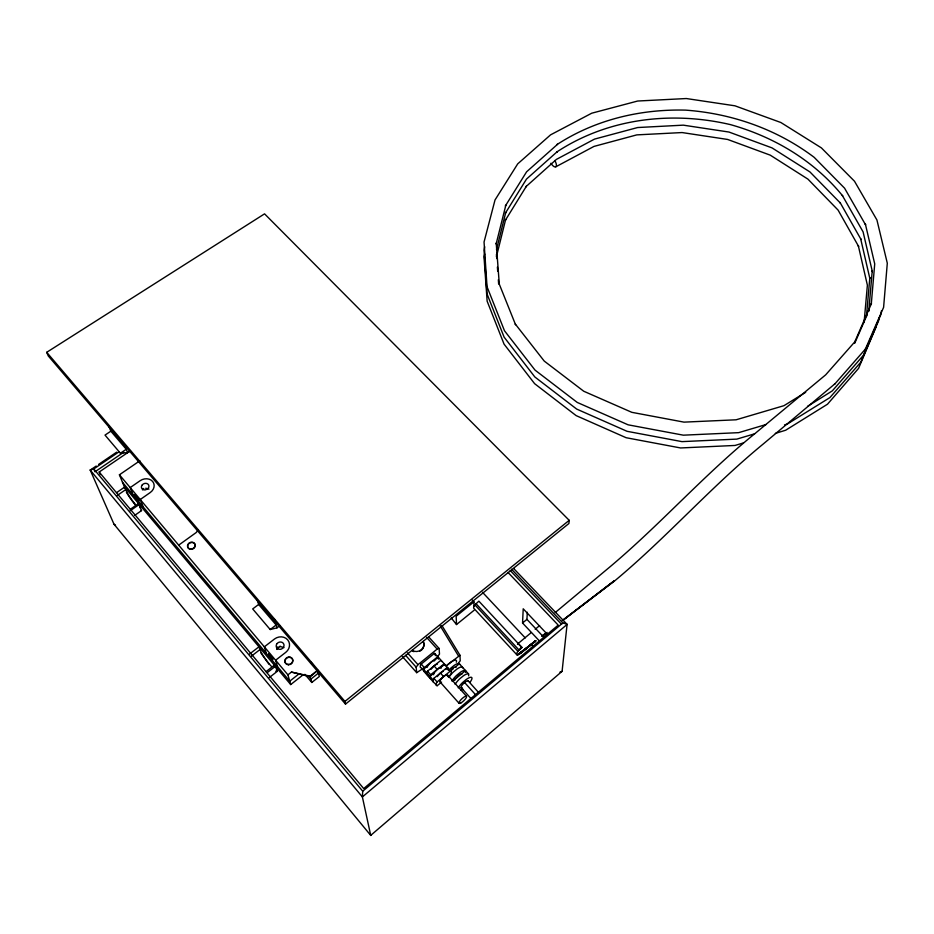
<?xml version="1.0" encoding="UTF-8"?>
<svg xmlns="http://www.w3.org/2000/svg" width="934" height="934" viewBox="0 0 934 934"><rect width="100%" height="100%" fill="white"/><g stroke="black" fill="none" stroke-linecap="round" stroke-linejoin="round"><path stroke-width="1.4" d="M535.077 641.343L519.432 654.022A7.133 1.903 -44.4 0 1 517.915 651.29L521.966 647.484L518.872 644.39A7.122 1.856 51.4 0 0 518.043 644.04M539.28 640.806L522.55 623.013L523.215 608.805L547.417 634.384M543.681 637.105L526.939 619.37L527.313 612.249M881.439 310.777L880.89 314.524L863.331 355.399L832.334 390.856L807.571 406.348M878.847 317.887L878.614 320.747L860.716 362.287L829.906 397.592L787.257 424.083L784.537 424.888M116.668 492.58L124.479 487.198L125.985 489.848A11.792 1.588 54.2 0 0 135.395 504.465M864.09 322.475L867.382 285.185L858.323 245.712L858.626 246.448L838.102 210.115L807.933 179.13L770.27 155.161L727.609 139.446L682.089 132.558L636.813 134.881L593.977 146.416L555.847 166.789A5.744 2.37 59.5 0 1 550.92 163.252M866.437 316.416L869.834 277.585L869.846 278.472L860.681 238.847L861.078 239.559L840.051 202.48L840.378 203.063L809.965 171.961L772.033 147.899L728.975 132.044L683.314 125.156L637.642 127.538L594.514 139.108L556.419 159.387L525.772 186.835L526.356 186.275L505.399 220.202L505.679 219.373L496.456 256.546M569.215 520.331L568.899 523.507L345.51 704.108L48.253 355.912L46.7 352.316L264.555 213.851L569.215 520.331L344.938 701.422L345.51 704.108M559.933 672.141L562.093 671.324L567.101 624.262L562.852 622.931L511.517 569.203M876.115 326.83L858.603 368.335L827.489 404.212L785.669 430.224L775.348 433.399M562.852 622.931L362.719 791.203L362.38 796.936L370.74 835.463L370.996 834.704M520.728 653.146L535.275 641.028L518.3 654.606L535.602 641.296M124.374 487.898L124.479 487.198M444.981 665.043L443.848 664.027L430.667 674.757L430.037 678.282L430.866 678.528L426.523 673.986L427.398 671.312L440.661 660.478L441.805 661.505M447.946 669.748L447.841 667.845L447.036 667.588L433.855 678.341L433.061 679.987L433.201 681.855L437.217 685.684L441.584 682.1M438.443 659.147L438.315 657.221L434.333 653.415L421.071 664.179A10.087 2.989 -43.1 0 0 421.409 667.868L424.55 671.418L423.359 670.425L424.328 667.612L437.497 656.941M465.564 672.422L465.517 670.6A9.76 2.72 -43.5 0 0 460.24 672.375L456.434 675.515A9.76 2.72 -43.5 0 0 452.033 680.863M468.658 675.854L468.611 674.033L459.33 663.747A9.737 2.767 -43.4 0 0 454.041 665.475L450.235 668.616A9.737 2.767 -43.4 0 0 448.472 670.425M134.87 515.264L141.524 510.606L139.073 504.57L138.15 503.823L130.328 509.275M496.491 249.623L505.773 212.322L505.399 213.127L526.484 179.095L557.236 151.658L556.687 152.044C607.789 118.326 671.464 110.807 730.446 124.619C774.041 136.843 813.958 160.601 842.701 195.93L842.293 195.381L863.098 231.889L872.368 271.666L872.251 270.778L868.748 311.197L869.064 310.322M484.699 246.739L484.034 250.394L487.069 294.012L504.103 337.127L534.82 376.951L576.687 409.08L627.064 431.31L681.96 441.63L736.856 439.108L754.567 433.831M484.711 254.013L483.999 256.838L487.139 301.192L504.045 344.109L534.622 383.676L576.15 415.618L626.13 437.719L680.594 447.958L735.058 445.448L743.394 442.949M142.47 489.871L143.778 488.459M865.363 349.106L883.599 307.368L887.3 263.201L876.933 219.992L854.505 181.243L821.406 147.899L780.871 122.517L734.953 105.811L686.327 98.537L637.689 101.024L591.747 113.201L550.581 134.846L517.716 163.859L495.02 199.969L484.046 242.023L487.034 286.738L504.477 330.741L535.042 370.121L577.235 402.426L628.103 424.818L683.349 435.174L738.677 432.652L766.125 424.503M854.703 343.315L867.336 314.279M427.235 667.273A5.009 1.471 -43.1 0 1 427.667 665.942L430.878 662.346A5.009 1.483 -43.3 0 1 433.598 660.7L434.228 660.595A5.009 1.471 -43.1 0 1 434.637 660.723M430.889 669.409L434.053 665.907A5.009 1.471 -43.4 0 1 436.762 664.249L437.392 664.132M433.726 674.757A5.02 1.448 -43.2 0 1 434.006 673.064L437.229 669.468A5.02 1.459 -43.4 0 1 439.949 667.798L440.568 667.693A5.02 1.448 -43.2 0 1 441.14 668.184M437.182 676.636L440.416 673.04A5.02 1.448 -43.4 0 1 443.125 671.371M447.036 667.588L450.235 671.149L436.96 682.065A10.146 2.872 -43.3 0 0 437.217 685.684M423.172 668.394L416.704 672.69L416.155 667.18L417.988 664.681L437.159 649.072L439.12 648.465L439.494 654.08L437.672 656.544M516.817 654.746L473.923 608.431A7.017 2.125 -44 0 1 474.869 604.87L478.873 601.157L521.966 647.484M458.372 663.175L460.205 660.828L459.995 655.306L441.899 625.5M197.961 530.29L196.187 532.543L178.674 545.141M449.674 671.348L452.231 668.721A4.833 1.378 -43.6 0 1 454.823 667.121L455.407 667.016A4.833 1.378 -43.6 0 1 455.944 667.495M249.693 653.928L258.776 646.947L260.166 649.504A12.504 1.786 53.2 0 0 271.327 666.292M562.572 620.503L614.677 580.878C666.584 537.68 711.218 486.556 763.498 443.778L835.031 383.734M834.471 384.376L865.958 348.417M521.569 647.332L518.965 649.959L475.885 603.551M468.308 681.248A4.857 1.331 -43.5 0 0 464.63 682.509L463.684 683.373A4.857 1.331 -43.5 0 0 461.139 686.735A4.857 1.331 -43.5 0 0 462.155 687.611M447.152 665.171L450.959 662.043A9.725 2.79 -43.4 0 1 456.329 662.183M442.634 677.489L443.615 676.613L440.416 673.04M562.093 671.324L370.716 835.381L113.995 524.207L90.154 469.93L93.774 468.95L119.085 451.764M521.709 652.364L535.065 641.016M517.471 644.086L530.757 632.983M535.194 629.283L539.618 625.593M555.135 612.634L606.084 570.09C658.085 527.091 702.648 475.966 755.104 433.458L825.691 374.826L855.322 341.249L854.738 341.949L871.457 303.538L871.247 304.461L874.726 263.89L865.374 224.032L865.573 224.837L844.581 188.189L814.156 157.321C776.89 129.231 732.046 113.516 685.638 110.13C640.339 108.974 595.145 119.715 556.956 144.595L557.551 144.28L526.601 171.809L505.364 205.959L505.831 205.188L496.141 243.996L496.223 243.085L499.305 284.205L515.58 324.763L515.288 324.051L544.23 361.073L583.738 391.241L631.828 412.326L684.003 422.133L736.097 419.798L783.941 405.683L805.692 392.315M522.55 623.013L526.939 619.37M519.432 654.022L535.275 641.308M452.336 681.481L465.517 670.6M450.2 671.254L453.294 668.721M455.348 667.028L459.33 663.747L459.621 664.459M445.763 669.55L447.841 667.845L438.315 657.221L434.158 660.607M448.133 676.73L450.421 674.803A10.146 2.872 -43.3 0 0 450.235 671.149M429.873 676.403L434.065 672.97M440.509 667.705L444.666 664.296M445.915 666.059L459.995 655.306M427.725 665.849L423.534 669.258L433.061 679.987M451.239 617.934L456.504 624.542L474.087 610.276M472.172 599.978L473.935 601.87L456.166 616.242L456.504 624.542M277.935 646.818L276.943 647.962L277.059 649.445M318.471 673.087L319.3 676.543L311.804 682.485L310.929 679.065L318.471 673.087L316.766 671.102M291.431 672.083L310.193 676.169L317.77 670.18L310.333 676.753L291.431 672.083L287.917 674.838L290.707 684.575L303.258 674.698M298.868 673.986L289.738 681.178L122.529 482.376M269.331 677.535L277.235 671.359L276.207 668.3L274.001 665.44L266.062 671.628M267.217 672.667L275.18 666.467M275.612 660.221L285.757 652.341A9.632 8.675 -26.2 0 0 287.672 639.837A9.632 8.675 -26.2 0 0 274.468 639.031L264.334 646.842M276.896 648.955L280.27 646.351M251.328 656.228L260.388 649.247M257.224 599.686L258.636 604.45L252.694 608.933L270.195 629.539L276.966 627.858L279.908 625.582M542.526 635.972L547.137 632.423M563.284 620.001L614.035 580.971L562.268 620.55M270.195 629.539L276.149 624.974L258.636 604.45M542.712 635.505L546.168 632.867M541.72 636.358L546.355 632.832M277.235 671.359L275.728 671.172M130.13 510.816L139.073 504.57M117.112 495.557L126.032 489.404M290.707 684.575L124.199 486.451L119.424 474.799L139.867 460.777M108.578 425.507L110.842 431.193L105.017 435.104L120.404 453.224L127.549 452.593L129.873 451.005M100.335 474.659L99.191 472.02L130.445 450.748M96.214 466.031L90.201 470.106L362.38 796.936L567.125 624.426L513.7 568.561M98.619 464.396L116.668 452.149M120.404 453.224L126.253 449.254L110.842 431.193M123.837 452.173L95.011 471.775L93.774 468.95L362.719 791.203M279.78 646.328L283.948 647.612M145.716 488.225L148.961 489.112M140.812 510.454L141.524 510.606M115.536 525.165L113.995 524.207M510.221 570.522L561.591 624.332M508.003 572.437L558.217 625.126L363.7 788.565L99.191 472.02M482.469 592.273L525.223 637.899M531.189 644.262L533.174 646.386M474.869 604.87L517.915 651.29M428.543 636.743L439.12 648.465M426.558 637.327L437.159 649.072M468.168 680.898L478.453 692.327M464.618 682.532L475.861 695.048M461.174 687.622L471.448 699.087M447.409 674.885L466.51 696.25M434.053 665.907L437.229 669.468M440.031 681.902L459.096 703.337M407.411 652.808L417.988 664.681M405.589 655.294L416.155 667.18M421.164 664.051L424.328 667.612M427.492 671.172L430.667 674.757M433.855 678.341L437.054 681.925M423.709 671.161L433.201 681.855M402.414 656.579L416.704 672.69M46.7 352.316L344.938 701.422M310.94 662.194L313.497 665.195M308.325 675.994L310.929 679.065M304.893 674.336L311.804 682.485M119.424 474.799L287.917 674.838M269.004 664.237L260.878 652.959M135.885 505.633L131.449 499.959M129.312 496.923L130.737 498.943M128.682 495.954L126.405 492.288M440.171 625.78L458.407 655.831M138.15 503.823L138.711 504.792M274.001 665.44L274.526 666.386M133.223 495.102L130.2 487.595L140.158 480.695A9.188 7.647 -21.5 0 1 152.627 481.454A9.188 7.647 -21.5 0 1 150.211 492.557L140.24 499.515L143.194 506.952M462.704 667.88L462.423 667.168A9.749 2.744 -43.4 0 0 457.135 668.931L453.329 672.06A9.749 2.744 -43.4 0 0 448.939 677.395M124.14 443.86L127.549 452.593M264.52 647.437L266.342 653.356M275.787 660.817L277.526 666.654M274.503 619.149L276.966 627.858M310.193 676.169L310.333 676.753M496.444 254.34L496.76 258.578M497.39 267.054L497.705 271.292M498.336 279.78L498.651 284.018M473.935 601.87L474.005 606.073M554.796 160.508A5.744 2.37 59.5 0 1 555.847 166.777M454.835 680.361A4.845 1.354 -43.5 0 1 455.29 679.088L458.407 675.609A4.845 1.366 -43.7 0 1 460.999 673.998L461.594 673.881A4.845 1.354 -43.5 0 1 461.968 673.998M455.127 684.33A9.772 2.697 -43.5 0 1 459.54 678.983L463.357 675.831A9.772 2.697 -43.5 0 1 468.611 674.033M469.907 682.427A9.784 2.674 -43.5 0 0 466.475 679.298L462.657 682.462A9.784 2.674 -43.5 0 0 458.244 687.809M462.89 689.175A9.784 2.674 -43.5 0 1 461.116 690.296M440.521 682.042A5.032 1.436 -43.5 0 1 443.113 677.022A5.032 1.436 -43.5 0 1 447.386 675.901M434.333 653.415A10.087 2.989 -43.1 0 1 435.291 655.621M423.3 641.389A7.472 6.982 -15.4 0 1 412.209 650.368M423.347 641.868A7.46 6.982 -15.5 0 1 419.67 651.278M413.972 651.652A7.46 6.982 -15.5 0 1 412.256 650.835M188.516 544.008A3.899 3.339 -22.9 0 1 194.902 544.137A3.899 3.339 -22.9 0 1 191.423 549.32A3.899 3.339 -22.9 0 1 187.979 544.802M139.551 506.532A11.792 1.588 54.2 0 1 139.96 507.734M134.694 494.635L138.991 500.612L134.694 494.635M277.013 643.631L276.487 644.495A4.016 3.619 -26.2 0 0 280.562 649.293L281.554 648.978A4.016 3.619 -26.2 0 0 283.259 643.234A4.016 3.619 -26.2 0 0 277.013 643.631M142.353 484.781L141.816 485.552A3.829 3.187 -21.5 0 0 142.073 488.774A3.829 3.187 -21.5 0 0 145.435 489.836L147.28 489.089A3.829 3.187 -21.5 0 0 147.981 484.151A3.829 3.187 -21.5 0 0 142.353 484.781M535.812 640.782L517.413 654.851L535.929 640.759M268.782 653.917C272.004 662.194 276.417 660.887 268.782 653.917M460.882 702.963A5.125 1.366 -43.5 0 0 466.638 696.612A5.125 1.366 -43.5 0 0 460.871 699.799A5.125 1.366 -43.5 0 0 460.882 702.963M288.349 664.751A4.028 3.654 -27.1 0 0 292.575 659.357A4.028 3.654 -27.1 0 0 285.792 658.96A4.028 3.654 -27.1 0 0 288.349 664.751M288.267 664.459A4.04 3.654 -27.1 0 0 292.494 659.065A4.04 3.654 -27.1 0 0 285.699 658.668A4.04 3.654 -27.1 0 0 288.267 664.459M189.707 548.842A3.899 3.339 -22.9 0 0 195.124 544.907A3.899 3.339 -22.9 0 0 189.135 543.004A3.899 3.339 -22.9 0 0 189.707 548.842"/></g></svg>
